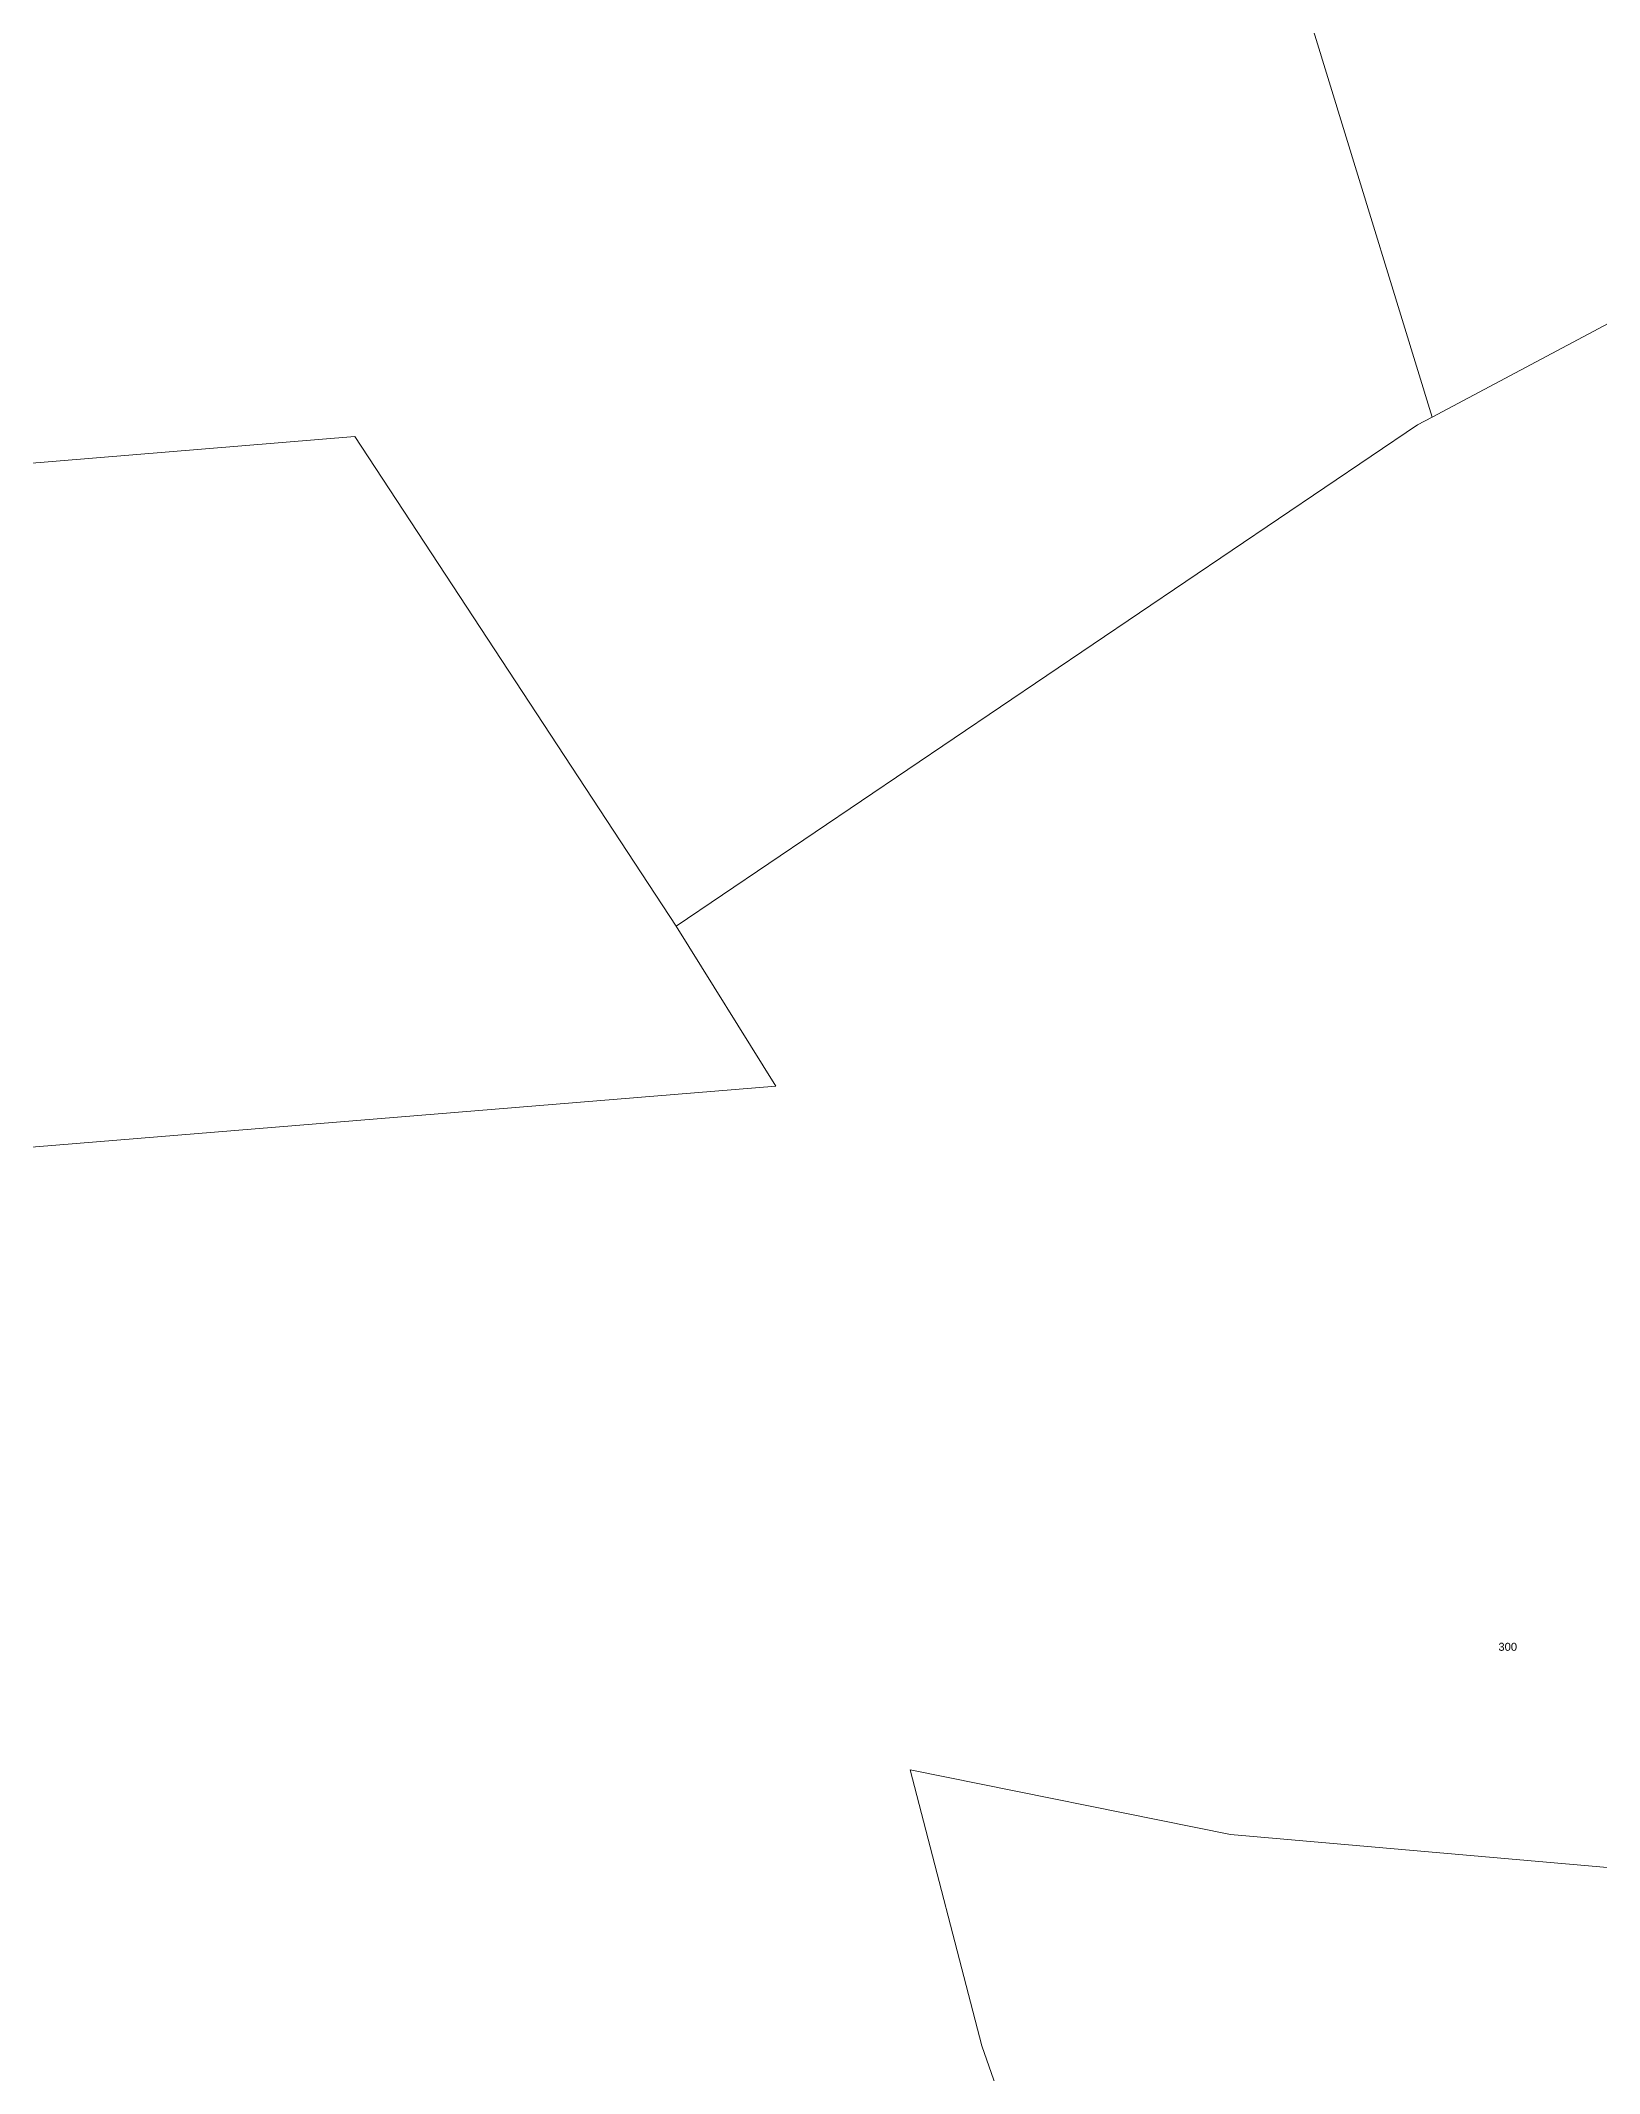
# Model space of a CAD drawing. Header units: metres. Extents: x 279631 to 281436, y 6214523 to 6215859.
# Drawn here: x 280397.8 to 280748.4, y 6214771.8 to 6215229 of the extents above; entities that cross this region are included whole.
import ezdxf

# ---------------------------------------------------------------- set-up
doc = ezdxf.new("R2010")
doc.units = ezdxf.units.M
doc.layers.add('Cadastre Land Parcels_SP_EXT', color=9, linetype='Continuous', lineweight=5)
doc.styles.get("Standard").update_dxf_attribs({"font": 'arial.ttf'})

msp = doc.modelspace()

# ---------------------------------------------------------------- linework, layer by layer
at = {"layer": 'Cadastre Land Parcels_SP_EXT', "linetype": 'Continuous'}
for points in [[(280198.43, 6215236.8), (280198.97, 6215222.4), (280199.94, 6215196.58), (280210.13, 6215184.42), (280230.51, 6215120.36), (280351.24, 6215130.31), (280468.45, 6215139.97), (280540.73, 6215029.84), (280707.49, 6215142.58), (280710.75, 6215144.32), (280654.43, 6215327.69)], [(280873.39, 6215230.85), (280710.75, 6215144.32), (280707.49, 6215142.58), (280540.73, 6215029.84), (280563.16, 6214993.84), (280198.85, 6214964.02), (280226.16, 6214930.9), (280248.61, 6214877.76), (280257.73, 6214829.34), (280244.84, 6214784.73), (280231.6, 6214732.55)], [(280621.26, 6214744.35), (280609.5, 6214778.01), (280593.32, 6214840.06), (280665.41, 6214825.53), (280855.58, 6214808.9)]]:
    msp.add_lwpolyline(points, dxfattribs=at)
msp.add_lwpolyline([(280540.73, 6215029.84), (280468.45, 6215139.97), (280351.24, 6215130.31), (280382.45, 6215071.98), (280379.08, 6215004.07), (280366.87, 6214998.09), (280270.18, 6214990.11), (280270.96, 6214980.67), (280187.22, 6214973.76), (280198.85, 6214964.02), (280563.16, 6214993.84), (280540.73, 6215029.84)], close=True, dxfattribs=at)

# ---------------------------------------------------------------- texts
at = {"layer": 'Cadastre Land Parcels_SP_EXT'}
msp.add_text('300', height=1.8, dxfattribs=at).set_placement((280725.68, 6214866.84))

doc.saveas('drawing.dxf')
